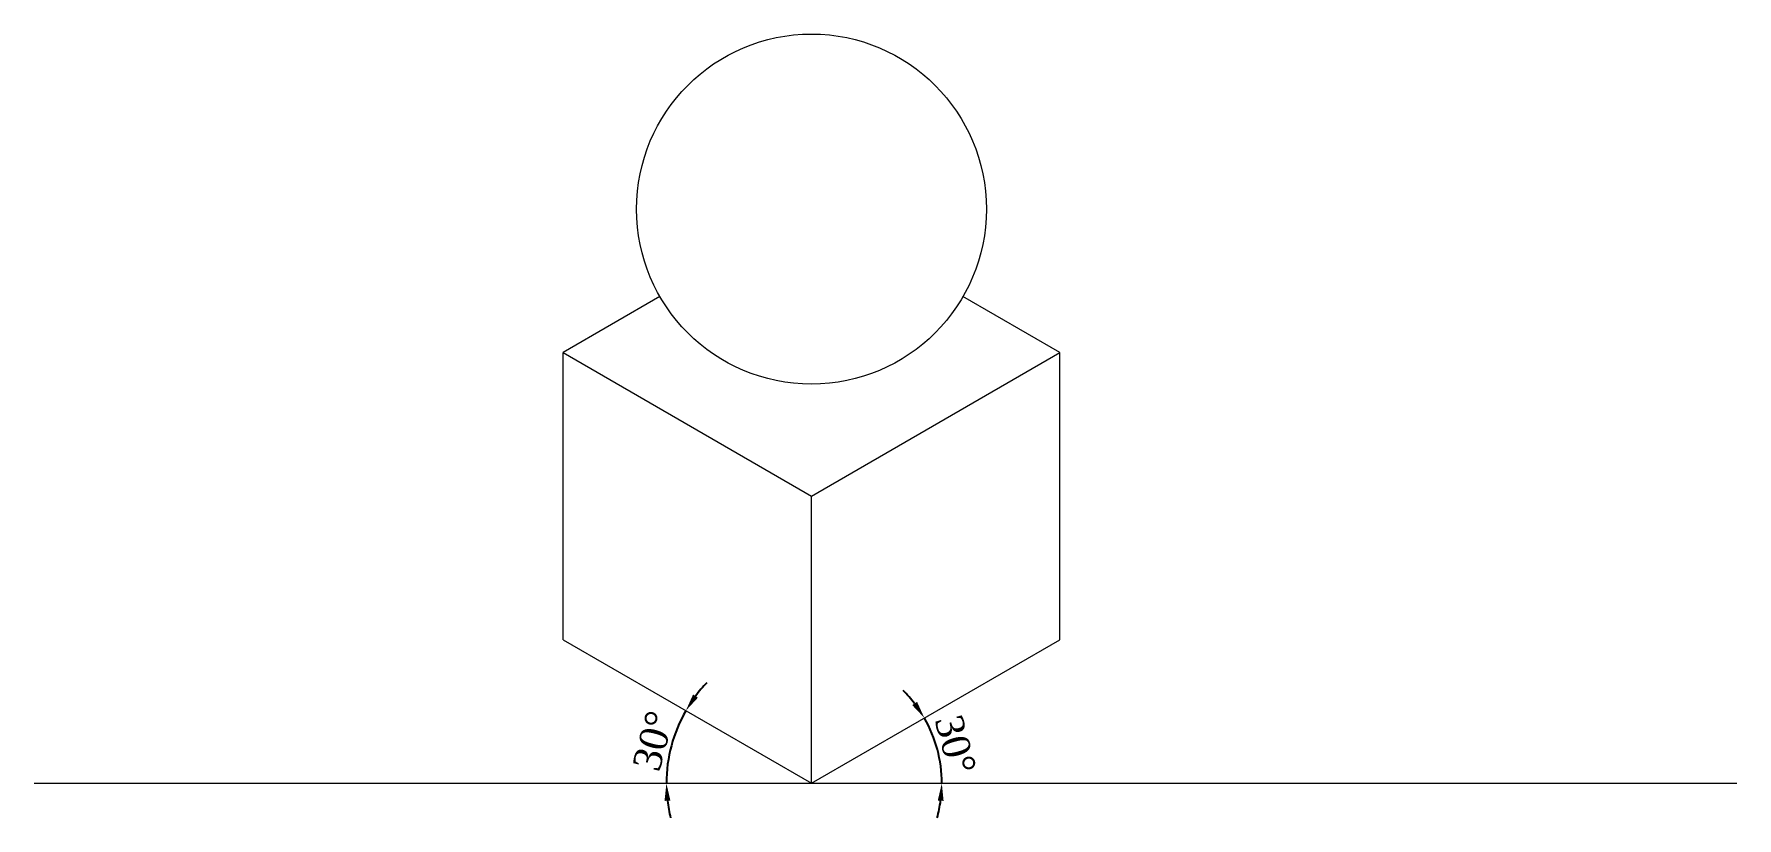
# Paper-space layout 'Layout8' of a CAD drawing. Header units: millimetres. Extents: x 21 to 265, y 56 to 168.
import ezdxf

# ---------------------------------------------------------------- set-up
doc = ezdxf.new("R2010")
doc.units = ezdxf.units.MM
doc.layers.add('PROJECTION LINE', color=250, linetype='Continuous', lineweight=5)
doc.styles.get("Standard").update_dxf_attribs({"font": 'times.ttf', "height": 4})
doc.dimstyles.new('ISO-25', dxfattribs={"dimtxt": 4, "dimasz": 2.5, "dimexe": 1.25, "dimexo": 0.625, "dimtad": 1, "dimtoh": 1, "dimtxsty": 'Standard', "dimcen": 2.5, "dimadec": 0, "dimazin": 0, "dimtfac": 1, "dimtmove": 0, "dimatfit": 3, "dimfxl": 1, "dimarcsym": 0})

# ---------------------------------------------------------------- blocks, each defined once
blk = doc.blocks.new('*D34')
at = {"layer": 'Defpoints', "color": 0, "transparency": 16777216}
for p in [(168.04, 81.83), (150.88, 64.57), (21.43, 61.33), (132.53, 61.33), (264.79, 61.33)]:
    blk.add_point(p, dxfattribs=at)
at = {"layer": 'PROJECTION LINE', "color": 0, "lineweight": -2, "transparency": 16777216}
for start, end in [(37.6941, 45.3882), (0, 30), (344.6118, 352.3059)]:
    blk.add_arc((132.53, 61.33), 18.63, start, end, dxfattribs=at)
at = {"layer": 'PROJECTION LINE', "color": 0, "transparency": 16777216}
for points in [[(147.62, 72.96), (146.93, 72.49), (148.67, 70.65)], [(150.58, 58.87), (151.41, 58.81), (151.16, 61.33)]]:
    blk.add_solid(points, dxfattribs=at)
at = {"layer": 'PROJECTION LINE', "color": 0, "transparency": 16777216, "insert": (153.1, 66.84), "char_height": 4, "attachment_point": 5, "rotation": 285}
blk.add_mtext('30°', dxfattribs=at)
blk = doc.blocks.new('*D35')
at = {"layer": 'Defpoints', "color": 0, "transparency": 16777216}
for p in [(97.02, 81.83), (113.05, 68.42), (21.43, 61.33), (132.53, 61.33), (264.79, 61.33)]:
    blk.add_point(p, dxfattribs=at)
at = {"layer": 'PROJECTION LINE', "color": 0, "lineweight": -2, "transparency": 16777216}
for start, end in [(136.1729, 143.0865), (150, 180), (186.9135, 193.8271)]:
    blk.add_arc((132.53, 61.33), 20.73, start, end, dxfattribs=at)
at = {"layer": 'PROJECTION LINE', "color": 0, "transparency": 16777216}
for points in [[(116.3, 73.55), (115.61, 74.01), (114.58, 71.7)], [(111.53, 58.81), (112.37, 58.86), (111.8, 61.33)]]:
    blk.add_solid(points, dxfattribs=at)
at = {"layer": 'PROJECTION LINE', "color": 0, "transparency": 16777216, "insert": (109.94, 67.39), "char_height": 4, "attachment_point": 5, "rotation": 75}
blk.add_mtext('30°', dxfattribs=at)

psp = doc.layouts.new('Layout8')

# ---------------------------------------------------------------- linework, layer by layer
at = {"layer": 'PROJECTION LINE'}
for p, q in [((110.88, 130.833), (97.024, 122.833)), ((168.038, 122.833), (154.181, 130.833)), ((97.024, 81.833), (97.024, 122.833)), ((97.024, 122.833), (132.531, 102.333)), ((132.531, 102.333), (168.038, 122.833)), ((168.038, 81.833), (168.038, 122.833)), ((132.531, 61.333), (132.531, 102.333)), ((97.024, 81.833), (132.531, 61.333)), ((132.531, 61.333), (168.038, 81.833)), ((21.433, 61.333), (264.787, 61.333)), ((107.013, 61.333), (107.013, 61.333))]:
    psp.add_line(p, q, dxfattribs=at)
psp.add_circle((132.531, 143.333), 25, dxfattribs=at)

# ---------------------------------------------------------------- dimensions: what is measured, and where the dimension line sits
for base, line2, picture, middle in [((150.878, 64.568), ((132.531, 61.333), (168.038, 81.833)), '*D34', (153.096, 66.844)), ((113.05, 68.424), ((97.024, 81.833), (132.531, 61.333)), '*D35', (109.937, 67.387))]:
    dim = psp.add_angular_dim_2l(base=base, line1=((21.433, 61.333), (264.787, 61.333)), line2=line2, dimstyle='ISO-25', dxfattribs=at)
    dim.commit()
    dim.dimension.update_dxf_attribs({"geometry": picture, "text_midpoint": middle})

doc.saveas('drawing.dxf')
